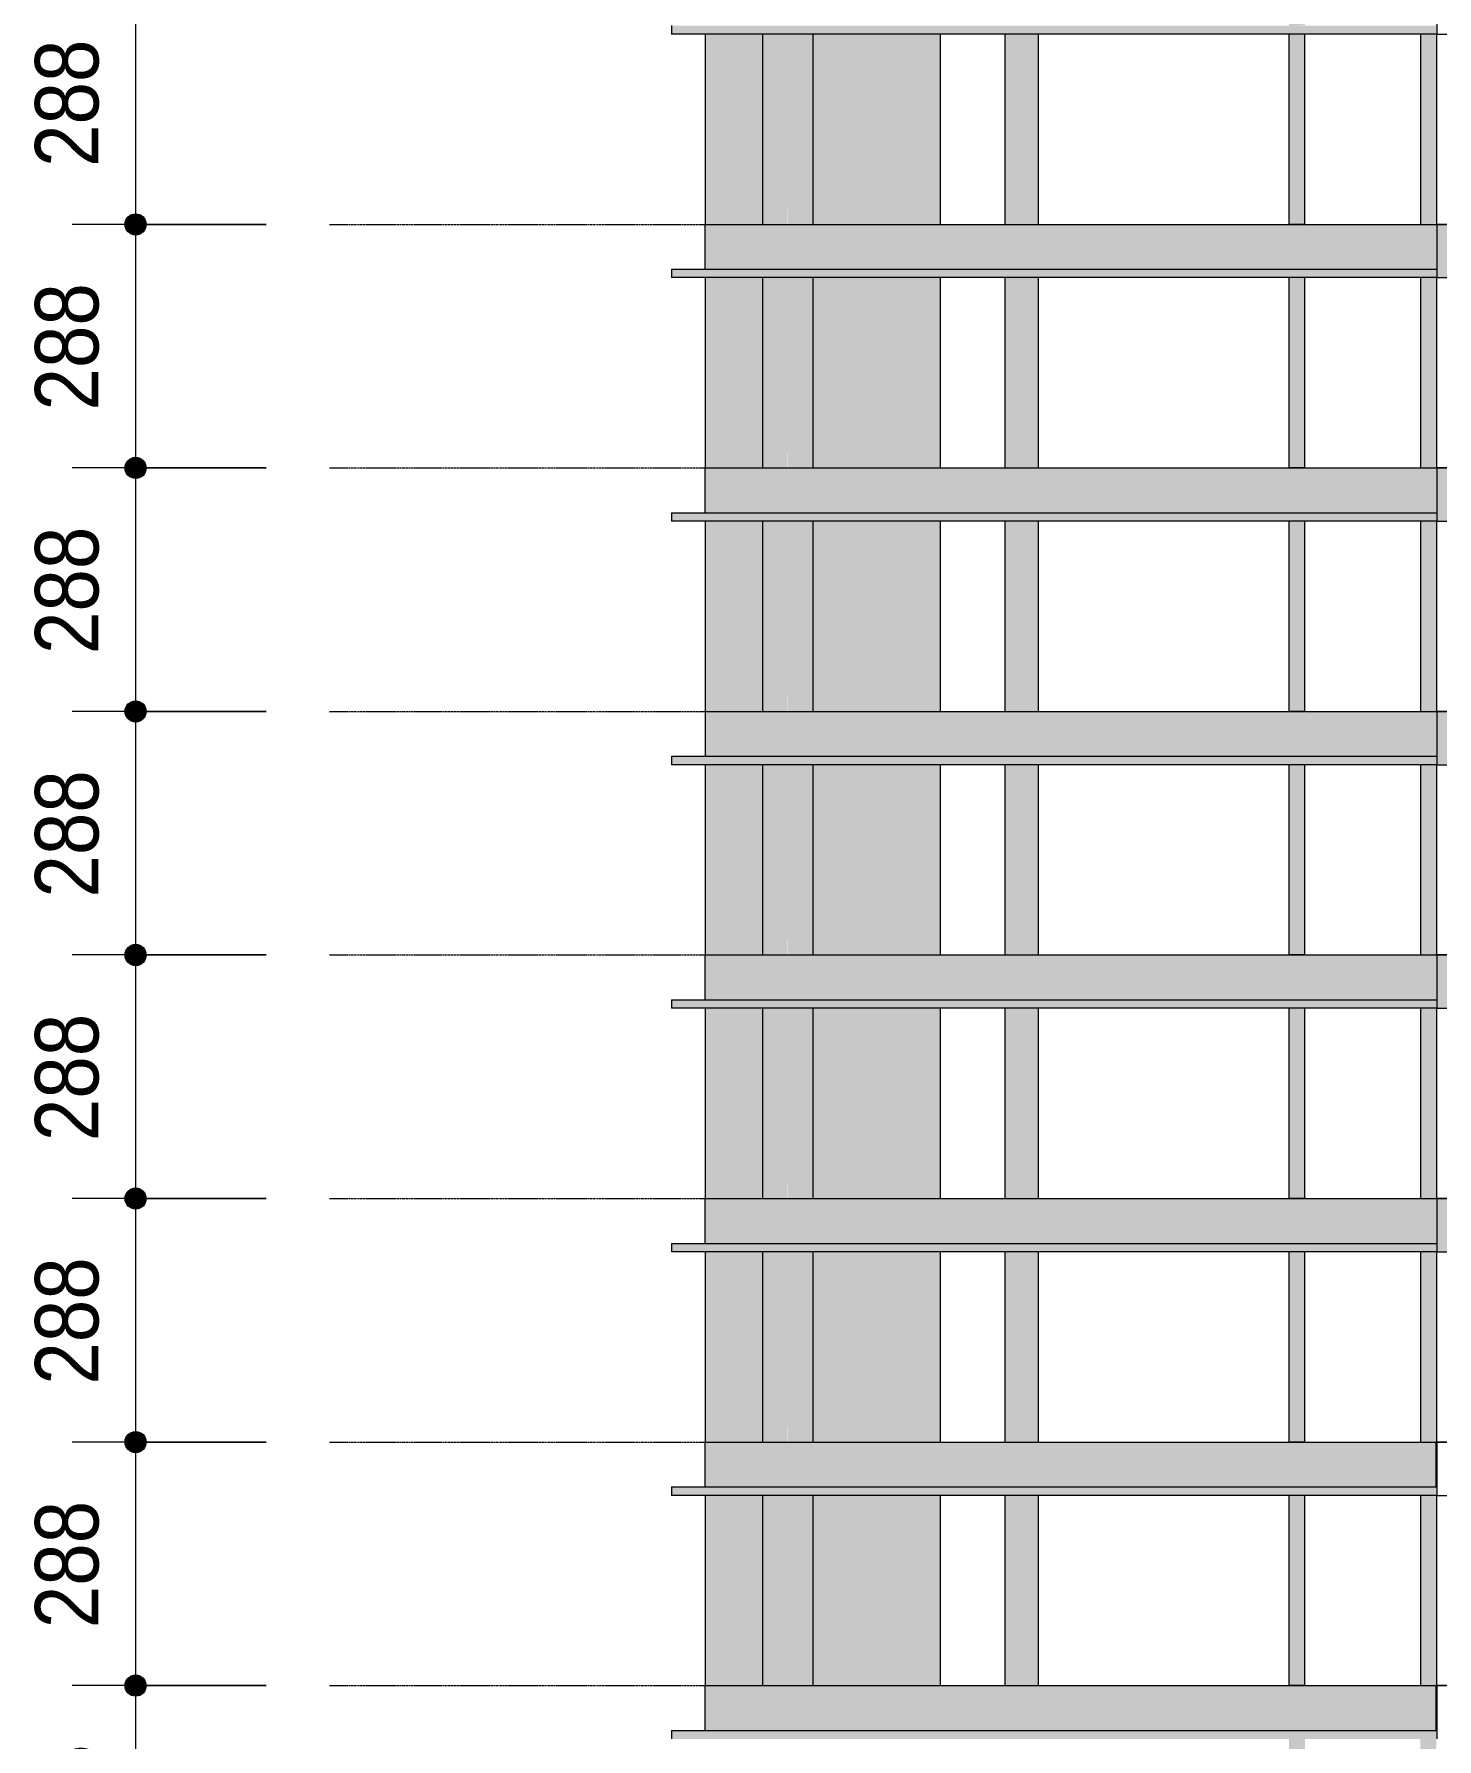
# Model space of a CAD drawing. Header units: centimetres. Extents: x -2136 to 34701, y -1430 to 84208.
# Drawn here: x 2676 to 4334, y 79098 to 81114 of the extents above; entities that cross this region are included whole.
import ezdxf

# ---------------------------------------------------------------- set-up
doc = ezdxf.new("R2010")
doc.units = ezdxf.units.CM
doc.linetypes.add('Centro', pattern=[3.175, 0.635, -0.47625, 1.5875, -0.47625])
for name, color, linetype, lineweight in [('A-ANNO-DIMS', 7, 'Continuous', 9), ('A-ANNO-DIMS-500', 7, 'Continuous', 9), ('A-FLOR', 7, 'Continuous', 18), ('A-FLOR-LEVL', 7, 'Continuous', 9), ('S-BEAM', 7, 'Continuous', 18), ('S-COLS', 7, 'Continuous', 18)]:
    doc.layers.add(name, color=color, linetype=linetype, lineweight=lineweight)
doc.styles.add('Fira Sans_4', font='FiraSans-Regular.ttf', dxfattribs={"width": 0.9, "height": 75})
doc.dimstyles.new('PED_R80_1_5mm_ACIMA_As_ESQ__R00_6', dxfattribs={"dimscale": 30.48, "dimtxt": 102.298456, "dimasz": 3.28084, "dimexe": 2.46063, "dimexo": 2.46063, "dimgap": 0.492126, "dimtad": 1, "dimdec": 1, "dimrnd": 0.5, "dimdsep": 46, "dimtxsty": 'Fira Sans_4', "dimblk1": 'DOTSMALL', "dimblk2": 'DOTSMALL', "dimsah": 1, "dimcen": 0.09, "dimdle": 4.92126, "dimazin": 0, "dimtfac": 1, "dimtdec": 4, "dimtix": 1, "dimtmove": 0, "dimatfit": 3, "dimfxl": 1, "dimtvp": 1, "dimtolj": 1, "dimtzin": 0, "dimarcsym": 2})

# ---------------------------------------------------------------- blocks, each defined once
blk = doc.blocks.new('DIMBLOCK624-CT 004 K - CORTE ESQ_ 5PAV')
at = {"layer": 'A-ANNO-DIMS-500', "true_color": 0x000032}
h = blk.add_hatch(color=178, dxfattribs=at)
edge = h.paths.add_edge_path(flags=0)
edge.add_arc((2795.9, 81177), 12.5, 0, 360)
h = blk.add_hatch(color=178, dxfattribs=at)
edge = h.paths.add_edge_path(flags=0)
edge.add_arc((2795.9, 80889), 12.5, 0, 360)
at = {"layer": 'A-ANNO-DIMS-500', "color": 178, "true_color": 0x000032}
for p, q in [((2950.2, 81177), (2720.9, 81177)), ((2795.9, 81177), (2795.9, 80889)), ((2795.9, 81177), (2950.2, 81177)), ((2950.2, 80889), (2720.9, 80889)), ((2795.9, 80889), (2950.2, 80889))]:
    blk.add_line(p, q, dxfattribs=at)
for centre in [(2795.9, 81177), (2795.9, 80889)]:
    blk.add_circle(centre, 12.5, dxfattribs=at)
at = {"layer": 'A-ANNO-DIMS-500', "color": 0, "insert": (2677, 80956.9), "char_height": 75, "width": 182.563, "attachment_point": 1, "rotation": 90, "line_spacing_factor": 1.049215, "style": 'Fira Sans_4'}
blk.add_mtext('288', dxfattribs=at)
blk = doc.blocks.new('_DotSmall')
at = {"color": 0, "linetype": 'ByBlock', "const_width": 0.5}
blk.add_lwpolyline([(-0.0625, 0, 1), (0.0625, 0, 1)], format="xyb", close=True, dxfattribs=at)
blk = doc.blocks.new('DIMBLOCK625-CT 004 K - CORTE ESQ_ 5PAV')
at = {"layer": 'A-ANNO-DIMS-500', "true_color": 0x000032}
h = blk.add_hatch(color=178, dxfattribs=at)
edge = h.paths.add_edge_path(flags=0)
edge.add_arc((2795.9, 80889), 12.5, 0, 360)
h = blk.add_hatch(color=178, dxfattribs=at)
edge = h.paths.add_edge_path(flags=0)
edge.add_arc((2795.9, 80601), 12.5, 0, 360)
at = {"layer": 'A-ANNO-DIMS-500', "color": 178, "true_color": 0x000032}
for p, q in [((2950.2, 80889), (2720.9, 80889)), ((2795.9, 80889), (2795.9, 80601)), ((2795.9, 80889), (2950.2, 80889)), ((2950.2, 80601), (2720.9, 80601)), ((2795.9, 80601), (2950.2, 80601))]:
    blk.add_line(p, q, dxfattribs=at)
for centre in [(2795.9, 80889), (2795.9, 80601)]:
    blk.add_circle(centre, 12.5, dxfattribs=at)
at = {"layer": 'A-ANNO-DIMS-500', "color": 0, "insert": (2677, 80668.9), "char_height": 75, "width": 182.563, "attachment_point": 1, "rotation": 90, "line_spacing_factor": 1.049215, "style": 'Fira Sans_4'}
blk.add_mtext('288', dxfattribs=at)
blk = doc.blocks.new('DIMBLOCK626-CT 004 K - CORTE ESQ_ 5PAV')
at = {"layer": 'A-ANNO-DIMS-500', "true_color": 0x000032}
h = blk.add_hatch(color=178, dxfattribs=at)
edge = h.paths.add_edge_path(flags=0)
edge.add_arc((2795.9, 80601), 12.5, 0, 360)
h = blk.add_hatch(color=178, dxfattribs=at)
edge = h.paths.add_edge_path(flags=0)
edge.add_arc((2795.9, 80313), 12.5, 0, 360)
at = {"layer": 'A-ANNO-DIMS-500', "color": 178, "true_color": 0x000032}
for p, q in [((2950.2, 80601), (2720.9, 80601)), ((2795.9, 80601), (2795.9, 80313)), ((2795.9, 80601), (2950.2, 80601)), ((2950.2, 80313), (2720.9, 80313)), ((2795.9, 80313), (2950.2, 80313))]:
    blk.add_line(p, q, dxfattribs=at)
for centre in [(2795.9, 80601), (2795.9, 80313)]:
    blk.add_circle(centre, 12.5, dxfattribs=at)
at = {"layer": 'A-ANNO-DIMS-500', "color": 0, "insert": (2677, 80380.9), "char_height": 75, "width": 182.563, "attachment_point": 1, "rotation": 90, "line_spacing_factor": 1.049215, "style": 'Fira Sans_4'}
blk.add_mtext('288', dxfattribs=at)
blk = doc.blocks.new('DIMBLOCK627-CT 004 K - CORTE ESQ_ 5PAV')
at = {"layer": 'A-ANNO-DIMS-500', "true_color": 0x000032}
h = blk.add_hatch(color=178, dxfattribs=at)
edge = h.paths.add_edge_path(flags=0)
edge.add_arc((2795.9, 80313), 12.5, 0, 360)
h = blk.add_hatch(color=178, dxfattribs=at)
edge = h.paths.add_edge_path(flags=0)
edge.add_arc((2795.9, 80025), 12.5, 0, 360)
at = {"layer": 'A-ANNO-DIMS-500', "color": 178, "true_color": 0x000032}
for p, q in [((2950.2, 80313), (2720.9, 80313)), ((2795.9, 80313), (2795.9, 80025)), ((2795.9, 80313), (2950.2, 80313)), ((2950.2, 80025), (2720.9, 80025)), ((2795.9, 80025), (2950.2, 80025))]:
    blk.add_line(p, q, dxfattribs=at)
for centre in [(2795.9, 80313), (2795.9, 80025)]:
    blk.add_circle(centre, 12.5, dxfattribs=at)
at = {"layer": 'A-ANNO-DIMS-500', "color": 0, "insert": (2677, 80092.9), "char_height": 75, "width": 182.563, "attachment_point": 1, "rotation": 90, "line_spacing_factor": 1.049215, "style": 'Fira Sans_4'}
blk.add_mtext('288', dxfattribs=at)
blk = doc.blocks.new('DIMBLOCK628-CT 004 K - CORTE ESQ_ 5PAV')
at = {"layer": 'A-ANNO-DIMS-500', "true_color": 0x000032}
h = blk.add_hatch(color=178, dxfattribs=at)
edge = h.paths.add_edge_path(flags=0)
edge.add_arc((2795.9, 80025), 12.5, 0, 360)
h = blk.add_hatch(color=178, dxfattribs=at)
edge = h.paths.add_edge_path(flags=0)
edge.add_arc((2795.9, 79737), 12.5, 0, 360)
at = {"layer": 'A-ANNO-DIMS-500', "color": 178, "true_color": 0x000032}
for p, q in [((2950.2, 80025), (2720.9, 80025)), ((2795.9, 80025), (2795.9, 79737)), ((2795.9, 80025), (2950.2, 80025)), ((2950.2, 79737), (2720.9, 79737)), ((2795.9, 79737), (2950.2, 79737))]:
    blk.add_line(p, q, dxfattribs=at)
for centre in [(2795.9, 80025), (2795.9, 79737)]:
    blk.add_circle(centre, 12.5, dxfattribs=at)
at = {"layer": 'A-ANNO-DIMS-500', "color": 0, "insert": (2677, 79804.9), "char_height": 75, "width": 182.563, "attachment_point": 1, "rotation": 90, "line_spacing_factor": 1.049215, "style": 'Fira Sans_4'}
blk.add_mtext('288', dxfattribs=at)
blk = doc.blocks.new('DIMBLOCK629-CT 004 K - CORTE ESQ_ 5PAV')
at = {"layer": 'A-ANNO-DIMS-500', "true_color": 0x000032}
h = blk.add_hatch(color=178, dxfattribs=at)
edge = h.paths.add_edge_path(flags=0)
edge.add_arc((2795.9, 79737), 12.5, 0, 360)
h = blk.add_hatch(color=178, dxfattribs=at)
edge = h.paths.add_edge_path(flags=0)
edge.add_arc((2795.9, 79449), 12.5, 0, 360)
at = {"layer": 'A-ANNO-DIMS-500', "color": 178, "true_color": 0x000032}
for p, q in [((2950.2, 79737), (2720.9, 79737)), ((2795.9, 79737), (2795.9, 79449)), ((2795.9, 79737), (2950.2, 79737)), ((2950.2, 79449), (2720.9, 79449)), ((2795.9, 79449), (2950.2, 79449))]:
    blk.add_line(p, q, dxfattribs=at)
for centre in [(2795.9, 79737), (2795.9, 79449)]:
    blk.add_circle(centre, 12.5, dxfattribs=at)
at = {"layer": 'A-ANNO-DIMS-500', "color": 0, "insert": (2677, 79516.9), "char_height": 75, "width": 182.563, "attachment_point": 1, "rotation": 90, "line_spacing_factor": 1.049215, "style": 'Fira Sans_4'}
blk.add_mtext('288', dxfattribs=at)
blk = doc.blocks.new('DIMBLOCK630-CT 004 K - CORTE ESQ_ 5PAV')
at = {"layer": 'A-ANNO-DIMS-500', "true_color": 0x000032}
h = blk.add_hatch(color=178, dxfattribs=at)
edge = h.paths.add_edge_path(flags=0)
edge.add_arc((2795.9, 79449), 12.5, 0, 360)
h = blk.add_hatch(color=178, dxfattribs=at)
edge = h.paths.add_edge_path(flags=0)
edge.add_arc((2795.9, 79161), 12.5, 0, 360)
at = {"layer": 'A-ANNO-DIMS-500', "color": 178, "true_color": 0x000032}
for p, q in [((2950.2, 79449), (2720.9, 79449)), ((2795.9, 79449), (2795.9, 79161)), ((2795.9, 79449), (2950.2, 79449)), ((2950.2, 79161), (2720.9, 79161)), ((2795.9, 79161), (2950.2, 79161))]:
    blk.add_line(p, q, dxfattribs=at)
for centre in [(2795.9, 79449), (2795.9, 79161)]:
    blk.add_circle(centre, 12.5, dxfattribs=at)
at = {"layer": 'A-ANNO-DIMS-500', "color": 0, "insert": (2677, 79228.9), "char_height": 75, "width": 182.563, "attachment_point": 1, "rotation": 90, "line_spacing_factor": 1.049215, "style": 'Fira Sans_4'}
blk.add_mtext('288', dxfattribs=at)
blk = doc.blocks.new('DIMBLOCK631-CT 004 K - CORTE ESQ_ 5PAV')
at = {"layer": 'A-ANNO-DIMS-500', "true_color": 0x000032}
h = blk.add_hatch(color=178, dxfattribs=at)
edge = h.paths.add_edge_path(flags=0)
edge.add_arc((2795.9, 79161), 12.5, 0, 360)
h = blk.add_hatch(color=178, dxfattribs=at)
edge = h.paths.add_edge_path(flags=0)
edge.add_arc((2795.9, 78873), 12.5, 0, 360)
at = {"layer": 'A-ANNO-DIMS-500', "color": 178, "true_color": 0x000032}
for p, q in [((2950.2, 79161), (2720.9, 79161)), ((2795.9, 79161), (2795.9, 78873)), ((2795.9, 79161), (2950.2, 79161)), ((2950.2, 78873), (2720.9, 78873)), ((2795.9, 78873), (2950.2, 78873))]:
    blk.add_line(p, q, dxfattribs=at)
for centre in [(2795.9, 79161), (2795.9, 78873)]:
    blk.add_circle(centre, 12.5, dxfattribs=at)
at = {"layer": 'A-ANNO-DIMS-500', "color": 0, "insert": (2677, 78940.9), "char_height": 75, "width": 182.563, "attachment_point": 1, "rotation": 90, "line_spacing_factor": 1.049215, "style": 'Fira Sans_4'}
blk.add_mtext('288', dxfattribs=at)

msp = doc.modelspace()

# ---------------------------------------------------------------- hatches: boundary and pattern name
at = {"layer": 'A-FLOR', "true_color": 0xc0c0c0}
for points in [[(3747.47, 81114), (4334.47, 81114), (4333.97, 81124), (3429.47, 81124), (3429.47, 81114), (3590.23, 81114)], [(3747.47, 80826), (4334.47, 80826), (4333.97, 80836), (3429.47, 80836), (3429.47, 80826), (3590.23, 80826)], [(3590.23, 80538), (4334.47, 80538), (4333.97, 80548), (3429.47, 80548), (3429.47, 80538), (3496.13, 80538)], [(3469.47, 80250), (4334.47, 80250), (4333.97, 80260), (3429.47, 80260), (3429.47, 80250)], [(3747.47, 79962), (4334.47, 79962), (4333.97, 79972), (3429.47, 79972), (3429.47, 79962), (3590.23, 79962)], [(4334.47, 79674), (4333.97, 79684), (3429.47, 79684), (3429.47, 79674), (4333.97, 79674)], [(3469.47, 79386), (4334.47, 79386), (4333.97, 79396), (3429.47, 79396), (3429.47, 79386)], [(3778.42, 79098), (4334.47, 79098), (4333.97, 79108), (3429.47, 79108), (3429.47, 79098), (3747.47, 79098)]]:
    msp.add_hatch(color=9, dxfattribs=at).paths.add_polyline_path(points, flags=0)
at = {"layer": 'S-BEAM', "true_color": 0xc0c0c0}
for points in [[(3488.47, 80836), (3488.47, 80889), (3469.47, 80889), (3469.47, 80836)], [(4154.82, 80836), (4159.47, 80836), (4159.47, 80889), (3488.47, 80889), (3488.47, 80836), (3778.42, 80836)], [(4333.97, 80836), (4334.47, 80836), (4333.97, 80889), (4178.47, 80889), (4178.47, 80836)], [(4343.02, 80826), (4353.47, 80826), (4353.47, 80889), (4334.47, 80889), (4334.47, 80826)], [(3488.47, 80548), (3488.47, 80601), (3469.47, 80601), (3469.47, 80548)], [(4154.82, 80548), (4159.47, 80548), (4159.47, 80601), (3488.47, 80601), (3488.47, 80548), (3778.42, 80548)], [(4333.97, 80548), (4334.47, 80548), (4333.97, 80601), (4178.47, 80601), (4178.47, 80548)], [(4353.47, 80538), (4353.47, 80601), (4334.47, 80601), (4334.47, 80538), (4343.02, 80538)], [(3469.47, 80260), (3488.47, 80260), (3488.47, 80313), (3469.47, 80313), (3469.47, 80263.67)], [(3513.59, 80260), (4159.47, 80260), (4159.47, 80313), (3488.47, 80313), (3488.47, 80260)], [(4333.97, 80260), (4334.47, 80260), (4333.97, 80313), (4178.47, 80313), (4178.47, 80260)], [(4353.47, 80250), (4353.47, 80313), (4334.47, 80313), (4334.47, 80250), (4343.02, 80250)], [(3488.47, 79972), (3488.47, 80025), (3469.47, 80025), (3469.47, 79972)], [(4154.82, 79972), (4159.47, 79972), (4159.47, 80025), (3488.47, 80025), (3488.47, 79972), (3778.42, 79972)], [(4178.47, 79972), (4334.47, 79972), (4333.97, 80025), (4178.47, 80025)], [(4343.02, 79962), (4353.47, 79962), (4353.47, 80025), (4334.47, 80025), (4334.47, 79962)], [(3469.47, 79684), (3488.47, 79684), (3488.47, 79737), (3469.47, 79737), (3469.47, 79711.4)], [(4154.82, 79684), (4159.47, 79684), (4159.47, 79737), (3488.47, 79737), (3488.47, 79684), (3778.42, 79684)], [(4333.97, 79684), (4334.47, 79684), (4333.97, 79737), (4178.47, 79737), (4178.47, 79684)], [(4343.02, 79674), (4353.47, 79674), (4353.47, 79737), (4334.47, 79737), (4334.47, 79674)], [(3469.47, 79396), (3488.47, 79396), (3488.47, 79449), (3469.47, 79449)], [(4154.82, 79396), (4159.47, 79396), (4159.47, 79449), (3488.47, 79449), (3488.47, 79396), (3778.42, 79396)], [(4178.47, 79396), (4333.2, 79396), (4333.2, 79449), (4178.47, 79449)], [(3469.47, 79108), (3488.47, 79108), (3488.47, 79161), (3469.47, 79161), (3469.47, 79159.13)], [(3496.13, 79108), (4159.47, 79108), (4159.47, 79161), (3488.47, 79161), (3488.47, 79108)], [(4333.2, 79108), (4333.2, 79161), (4178.47, 79161), (4178.47, 79108)]]:
    msp.add_hatch(color=9, dxfattribs=at).paths.add_polyline_path(points, flags=0)
at = {"layer": 'S-COLS', "true_color": 0xc0c0c0}
h = msp.add_hatch(color=9, dxfattribs=at)
h.paths.add_polyline_path([(4178.47, 80889), (4178.47, 81114), (4159.47, 81114), (4159.47, 80889)], flags=0)
h.paths.add_polyline_path([(4159.47, 81124), (4178.47, 81124.28), (4178.47, 81177), (4159.47, 81177)], flags=0)
h = msp.add_hatch(color=9, dxfattribs=at)
h.paths.add_polyline_path([(3488.47, 80889), (3536.97, 80889), (3536.97, 81114), (3469.47, 81113.72), (3469.47, 80889)], flags=0)
h.paths.add_polyline_path([(3596.97, 80889), (3747.47, 80889), (3747.47, 81114), (3596.97, 81114), (3596.97, 81000.04)], flags=0)
for points in [[(3536.97, 80889), (3566.97, 80889), (3566.97, 81114), (3537.06, 81114), (3537.01, 81000.04)], [(3588.18, 80889), (3596.97, 80889), (3596.39, 81114), (3566.97, 81114), (3567.07, 80889), (3588.1, 80889)], [(3863.47, 80889), (3863.47, 81114), (3823.47, 81114), (3823.47, 80889), (3824.3, 80889)], [(4314.97, 80889), (4333.97, 80889), (4333.97, 81114), (4314.97, 81114), (4314.97, 81000.04)], [(3536.97, 80601), (3566.97, 80601), (3566.97, 80826), (3537.06, 80826), (3536.98, 80631.85)], [(3588.1, 80601), (3596.97, 80601), (3596.39, 80826), (3566.97, 80826), (3567.07, 80601), (3583.63, 80601)], [(3824.3, 80601), (3863.47, 80601), (3863.47, 80826), (3823.47, 80826), (3823.47, 80601)], [(4333.97, 80601), (4333.97, 80826), (4314.97, 80826), (4314.97, 80601)], [(3536.97, 80313), (3566.97, 80313), (3566.97, 80538), (3537.06, 80538), (3537.02, 80447.76)], [(3588.18, 80313), (3596.97, 80313), (3596.39, 80538), (3566.97, 80538), (3567.07, 80313), (3588.1, 80313)], [(3824.3, 80313), (3863.47, 80313), (3863.47, 80538), (3823.47, 80538), (3823.47, 80313)], [(4333.97, 80313), (4333.97, 80538), (4314.97, 80538), (4314.97, 80313)], [(3536.97, 80025), (3566.97, 80025), (3566.97, 80250), (3537.06, 80250), (3536.99, 80079.58)], [(3588.18, 80025), (3596.97, 80025), (3596.39, 80250), (3566.97, 80250), (3567.07, 80025), (3588.1, 80025)], [(3824.3, 80025), (3863.47, 80025), (3863.47, 80250), (3823.47, 80250), (3823.47, 80025)], [(4333.97, 80025), (4333.97, 80250), (4314.97, 80250), (4314.97, 80025)], [(3536.97, 79737), (3566.97, 79737), (3566.97, 79962), (3537.06, 79962), (3537.03, 79895.49)], [(3588.18, 79737), (3596.97, 79737), (3596.39, 79962), (3566.97, 79962), (3567.07, 79737), (3588.1, 79737)], [(3824.3, 79737), (3863.47, 79737), (3863.47, 79962), (3823.47, 79962), (3823.47, 79737)], [(4333.97, 79737), (4333.97, 79962), (4314.97, 79962), (4314.97, 79737)], [(3536.97, 79449), (3566.97, 79449), (3566.97, 79674), (3536.97, 79674), (3536.97, 79527.31)], [(3588.18, 79449), (3596.97, 79449), (3596.39, 79674), (3566.97, 79674), (3567.07, 79449), (3588.1, 79449)], [(3863.47, 79449), (3863.47, 79674), (3823.47, 79674), (3823.47, 79449), (3824.3, 79449)], [(4314.97, 79449), (4333.97, 79449), (4333.97, 79674), (4314.97, 79674), (4314.97, 79527.31)], [(3536.97, 79161), (3566.97, 79161), (3566.97, 79386), (3537.06, 79386), (3537.04, 79331.31)], [(3591.84, 79161), (3596.97, 79161), (3596.39, 79386), (3566.97, 79386), (3566.97, 79161), (3590.23, 79161)], [(3824.3, 79161), (3863.47, 79161), (3863.47, 79386), (3823.47, 79386), (3823.47, 79161)]]:
    msp.add_hatch(color=9, dxfattribs=at).paths.add_polyline_path(points, flags=0)
h = msp.add_hatch(color=9, dxfattribs=at)
h.paths.add_polyline_path([(4333.97, 80889), (4334.47, 80889.37), (4333.97, 81000.04)], flags=0)
h.paths.add_polyline_path([(4543.96, 80889), (4543.97, 81114), (4353.47, 81114), (4353.47, 80889), (4531.21, 80889)], flags=0)
h = msp.add_hatch(color=9, dxfattribs=at)
h.paths.add_polyline_path([(4178.47, 80601), (4178.47, 80826), (4159.47, 80826), (4159.47, 80601)], flags=0)
h.paths.add_polyline_path([(4178.47, 80836), (4178.47, 80889), (4159.47, 80889), (4159.47, 80836)], flags=0)
h = msp.add_hatch(color=9, dxfattribs=at)
h.paths.add_polyline_path([(3469.47, 80601), (3536.97, 80601), (3536.97, 80826), (3469.47, 80826), (3469.47, 80602.5)], flags=0)
h.paths.add_polyline_path([(3747.47, 80601), (3747.47, 80826), (3596.97, 80826), (3596.97, 80601)], flags=0)
h = msp.add_hatch(color=9, dxfattribs=at)
h.paths.add_polyline_path([(4333.97, 80601), (4334.47, 80601.37), (4333.97, 80631.85)], flags=0)
h.paths.add_polyline_path([(4353.47, 80601), (4543.96, 80601), (4543.97, 80826), (4353.47, 80826), (4353.47, 80631.85)], flags=0)
h = msp.add_hatch(color=9, dxfattribs=at)
h.paths.add_polyline_path([(4178.47, 80313), (4178.47, 80538), (4159.47, 80538), (4159.47, 80313)], flags=0)
h.paths.add_polyline_path([(4178.47, 80548), (4178.47, 80601), (4159.47, 80601), (4159.47, 80548)], flags=0)
h = msp.add_hatch(color=9, dxfattribs=at)
h.paths.add_polyline_path([(3469.47, 80313), (3536.97, 80313), (3536.97, 80538), (3469.47, 80537.72), (3469.47, 80447.76)], flags=0)
h.paths.add_polyline_path([(3747.47, 80313), (3747.47, 80538), (3596.97, 80538), (3596.97, 80313)], flags=0)
h = msp.add_hatch(color=9, dxfattribs=at)
h.paths.add_polyline_path([(4333.97, 80313), (4334.47, 80313), (4333.97, 80447.76)], flags=0)
h.paths.add_polyline_path([(4353.47, 80313), (4543.97, 80313), (4543.97, 80538), (4353.47, 80538)], flags=0)
h = msp.add_hatch(color=9, dxfattribs=at)
h.paths.add_polyline_path([(4178.47, 80025), (4178.47, 80250), (4159.47, 80250), (4159.47, 80025)], flags=0)
h.paths.add_polyline_path([(4178.47, 80260), (4178.47, 80313), (4159.47, 80313), (4159.47, 80260)], flags=0)
h = msp.add_hatch(color=9, dxfattribs=at)
h.paths.add_polyline_path([(3469.47, 80025), (3536.97, 80025), (3536.97, 80250), (3469.47, 80249.72), (3469.47, 80026.5)], flags=0)
h.paths.add_polyline_path([(3747.47, 80025), (3747.47, 80250), (3596.97, 80250), (3596.97, 80025)], flags=0)
h = msp.add_hatch(color=9, dxfattribs=at)
h.paths.add_polyline_path([(4333.97, 80025), (4334.47, 80025.37), (4333.97, 80079.58)], flags=0)
h.paths.add_polyline_path([(4358.89, 80025), (4543.96, 80025), (4543.97, 80250), (4353.47, 80250), (4353.47, 80025)], flags=0)
h = msp.add_hatch(color=9, dxfattribs=at)
h.paths.add_polyline_path([(4178.47, 79737), (4178.47, 79962), (4159.47, 79962), (4159.47, 79737)], flags=0)
h.paths.add_polyline_path([(4178.47, 79972), (4178.47, 80025), (4159.47, 80025), (4159.47, 79972)], flags=0)
h = msp.add_hatch(color=9, dxfattribs=at)
h.paths.add_polyline_path([(3488.47, 79737), (3536.97, 79737), (3536.97, 79962), (3469.47, 79961.72), (3469.47, 79737)], flags=0)
h.paths.add_polyline_path([(3596.97, 79737), (3747.47, 79737), (3747.47, 79962), (3596.97, 79962), (3596.97, 79858.81)], flags=0)
h = msp.add_hatch(color=9, dxfattribs=at)
h.paths.add_polyline_path([(4333.97, 79737), (4334.47, 79737.37), (4333.97, 79895.49)], flags=0)
h.paths.add_polyline_path([(4358.89, 79737), (4543.97, 79737), (4543.97, 79962), (4353.47, 79962), (4353.47, 79737)], flags=0)
h = msp.add_hatch(color=9, dxfattribs=at)
h.paths.add_polyline_path([(4159.47, 79449), (4178.47, 79449), (4178.47, 79674), (4159.47, 79674), (4159.47, 79527.31)], flags=0)
h.paths.add_polyline_path([(4178.47, 79684), (4178.47, 79737), (4159.47, 79737), (4159.47, 79684)], flags=0)
h = msp.add_hatch(color=9, dxfattribs=at)
h.paths.add_polyline_path([(3469.47, 79449), (3536.97, 79449), (3536.97, 79674), (3469.47, 79673.72), (3469.47, 79527.31)], flags=0)
h.paths.add_polyline_path([(3747.46, 79449), (3747.47, 79449), (3747.47, 79674), (3596.97, 79674), (3596.97, 79449)], flags=0)
h = msp.add_hatch(color=9, dxfattribs=at)
h.paths.add_polyline_path([(4178.47, 79161), (4178.47, 79386), (4159.47, 79386), (4159.47, 79161)], flags=0)
h.paths.add_polyline_path([(4159.47, 79396), (4178.47, 79396), (4178.47, 79449), (4159.47, 79449)], flags=0)
h = msp.add_hatch(color=9, dxfattribs=at)
h.paths.add_polyline_path([(4314.97, 79161), (4333.97, 79161), (4333.97, 79386), (4314.97, 79386)], flags=0)
h.paths.add_polyline_path([(4333.97, 79396), (4333.96, 79449), (4333.2, 79448.43), (4333.2, 79396)], flags=0)
h = msp.add_hatch(color=9, dxfattribs=at)
h.paths.add_polyline_path([(4333.97, 79161), (4334.47, 79161.37), (4333.97, 79385.74)], flags=0)
h.paths.add_polyline_path([(4353.47, 79161), (4543.97, 79161), (4543.97, 79386), (4353.47, 79386)], flags=0)
h.paths.add_polyline_path([(4333.97, 79396), (4334.47, 79396), (4333.97, 79435)], flags=0)
h = msp.add_hatch(color=9, dxfattribs=at)
h.paths.add_polyline_path([(3488.47, 79161), (3536.97, 79161), (3536.97, 79386), (3469.47, 79386), (3469.47, 79161)], flags=0)
h.paths.add_polyline_path([(3747.46, 79161), (3747.46, 79161), (3747.47, 79386), (3596.97, 79386), (3596.97, 79161)], flags=0)
h = msp.add_hatch(color=9, dxfattribs=at)
h.paths.add_polyline_path([(4178.47, 78873), (4178.47, 79098), (4159.47, 79098), (4159.47, 78873)], flags=0)
h.paths.add_polyline_path([(4159.47, 79108), (4178.47, 79108), (4178.47, 79161), (4159.47, 79161), (4159.47, 79159.13)], flags=0)
h = msp.add_hatch(color=9, dxfattribs=at)
h.paths.add_polyline_path([(4333.2, 78873), (4333.97, 78873), (4333.97, 79098), (4314.97, 79098), (4314.97, 78873)], flags=0)
h.paths.add_polyline_path([(4333.2, 79108), (4333.97, 79108.05), (4333.96, 79161), (4333.2, 79160.43), (4333.2, 79147)], flags=0)

# ---------------------------------------------------------------- linework, layer by layer
at = {"layer": 'A-FLOR', "lineweight": 9}
for p, q in [((3429.47, 81124), (3429.47, 81114)), ((4334.47, 81114), (3429.47, 81114)), ((3429.47, 80836), (4334.47, 80836)), ((3429.47, 80836), (3429.47, 80826)), ((4334.47, 80826), (3429.47, 80826)), ((3429.47, 80548), (4334.47, 80548)), ((3429.47, 80548), (3429.47, 80538)), ((4334.47, 80538), (3429.47, 80538)), ((3429.47, 80260), (4334.47, 80260)), ((3429.47, 80260), (3429.47, 80250)), ((4334.47, 80250), (3429.47, 80250)), ((3429.47, 79972), (4334.47, 79972)), ((3429.47, 79972), (3429.47, 79962)), ((4334.47, 79962), (3429.47, 79962)), ((3429.47, 79684), (4334.47, 79684)), ((3429.47, 79684), (3429.47, 79674)), ((4334.47, 79674), (3429.47, 79674)), ((3429.47, 79396), (4334.47, 79396)), ((3429.47, 79396), (3429.47, 79386)), ((4334.47, 79386), (3429.47, 79386)), ((3429.47, 79108), (4334.47, 79108)), ((3429.47, 79108), (3429.47, 79098))]:
    msp.add_line(p, q, dxfattribs=at)
at = {"layer": 'A-FLOR-LEVL', "linetype": 'Centro'}
for p, q in [((3025.22, 80889), (6823.81, 80889)), ((3025.22, 80601), (6823.81, 80601)), ((3025.22, 80313), (6823.81, 80313)), ((3025.22, 80025), (6823.81, 80025)), ((3025.22, 79737), (6823.81, 79737)), ((3025.22, 79449), (6823.81, 79449)), ((3025.22, 79161), (6823.81, 79161))]:
    msp.add_line(p, q, dxfattribs=at)
at = {"layer": 'S-BEAM', "lineweight": 9}
for p, q in [((4334.47, 81177), (4334.47, 81114)), ((4334.47, 81114), (4353.47, 81114)), ((3469.47, 80889), (3488.47, 80889)), ((3469.47, 80836), (3469.47, 80889)), ((3488.47, 80889), (4159.47, 80889)), ((4178.47, 80889), (4334.47, 80889)), ((4353.47, 80889), (4334.47, 80889)), ((4334.47, 80889), (4334.47, 80826)), ((4334.47, 80826), (4353.47, 80826)), ((3469.47, 80601), (3488.47, 80601)), ((3469.47, 80548), (3469.47, 80601)), ((3488.47, 80601), (4159.47, 80601)), ((4178.47, 80601), (4334.47, 80601)), ((4353.47, 80601), (4334.47, 80601)), ((4334.47, 80601), (4334.47, 80538)), ((4334.47, 80538), (4353.47, 80538)), ((3469.47, 80313), (3488.47, 80313)), ((3469.47, 80313), (3469.47, 80260)), ((3488.47, 80313), (4159.47, 80313)), ((4178.47, 80313), (4334.47, 80313)), ((4353.47, 80313), (4334.47, 80313)), ((4334.47, 80313), (4334.47, 80250)), ((4334.47, 80250), (4353.47, 80250)), ((3469.47, 80025), (3488.47, 80025)), ((3469.47, 79972), (3469.47, 80025)), ((3488.47, 80025), (4159.47, 80025)), ((4178.47, 80025), (4334.47, 80025)), ((4353.47, 80025), (4334.47, 80025)), ((4334.47, 80025), (4334.47, 79962)), ((4334.47, 79962), (4353.47, 79962)), ((3469.47, 79737), (3488.47, 79737)), ((3469.47, 79684), (3469.47, 79737)), ((3488.47, 79737), (4159.47, 79737)), ((4178.47, 79737), (4334.47, 79737)), ((4353.47, 79737), (4334.47, 79737)), ((4334.47, 79737), (4334.47, 79674)), ((4334.47, 79674), (4353.47, 79674)), ((3469.47, 79449), (3488.47, 79449)), ((3469.47, 79396), (3469.47, 79449)), ((3488.47, 79449), (4159.47, 79449)), ((4178.47, 79449), (4333.2, 79449)), ((4333.2, 79449), (4333.2, 79396)), ((4353.47, 79449), (4334.47, 79449)), ((4334.47, 79449), (4334.47, 79386)), ((4334.47, 79386), (4353.47, 79386)), ((3469.47, 79161), (3488.47, 79161)), ((3469.47, 79108), (3469.47, 79161)), ((3488.47, 79161), (4159.47, 79161)), ((4178.47, 79161), (4333.2, 79161)), ((4333.2, 79161), (4333.2, 79108)), ((4353.47, 79161), (4334.47, 79161)), ((4334.47, 79161), (4334.47, 79098))]:
    msp.add_line(p, q, dxfattribs=at)
at = {"layer": 'S-COLS', "lineweight": 9}
for p, q in [((3469.47, 81114), (3469.47, 80889)), ((3536.97, 81114), (3536.97, 80889)), ((3596.97, 80889), (3596.97, 81114)), ((3747.47, 80889), (3747.47, 81114)), ((3823.47, 81114), (3823.47, 80889)), ((3863.47, 80889), (3863.47, 81114)), ((4159.47, 81114), (4159.47, 80889)), ((4178.47, 80889), (4178.47, 81114)), ((4314.97, 81114), (4314.97, 80889)), ((4333.97, 81114), (4333.97, 80889)), ((4178.47, 80889), (4159.47, 80889)), ((4178.47, 80889), (4159.47, 80889)), ((3469.47, 80826), (3469.47, 80601)), ((3536.97, 80826), (3536.97, 80601)), ((3596.97, 80601), (3596.97, 80826)), ((3747.47, 80601), (3747.47, 80826)), ((3823.47, 80826), (3823.47, 80601)), ((3863.47, 80601), (3863.47, 80826)), ((4159.47, 80826), (4159.47, 80601)), ((4178.47, 80601), (4178.47, 80826)), ((4314.97, 80826), (4314.97, 80601)), ((4333.97, 80826), (4333.97, 80601)), ((4178.47, 80601), (4159.47, 80601)), ((4178.47, 80601), (4159.47, 80601)), ((3469.47, 80538), (3469.47, 80313)), ((3536.97, 80538), (3536.97, 80313)), ((3596.97, 80313), (3596.97, 80538)), ((3747.47, 80313), (3747.47, 80538)), ((3823.47, 80538), (3823.47, 80313)), ((3863.47, 80313), (3863.47, 80538)), ((4159.47, 80538), (4159.47, 80313)), ((4178.47, 80313), (4178.47, 80538)), ((4314.97, 80538), (4314.97, 80313)), ((4333.97, 80538), (4333.97, 80313)), ((4178.47, 80313), (4159.47, 80313)), ((4178.47, 80313), (4159.47, 80313)), ((3469.47, 80250), (3469.47, 80025)), ((3536.97, 80250), (3536.97, 80025)), ((3596.97, 80025), (3596.97, 80250)), ((3747.47, 80025), (3747.47, 80250)), ((3823.47, 80250), (3823.47, 80025)), ((3863.47, 80025), (3863.47, 80250)), ((4159.47, 80250), (4159.47, 80025)), ((4178.47, 80025), (4178.47, 80250)), ((4314.97, 80250), (4314.97, 80025)), ((4333.97, 80250), (4333.97, 80025)), ((4178.47, 80025), (4159.47, 80025)), ((4178.47, 80025), (4159.47, 80025)), ((3469.47, 79962), (3469.47, 79737)), ((3536.97, 79962), (3536.97, 79737)), ((3596.97, 79737), (3596.97, 79962)), ((3747.47, 79737), (3747.47, 79962)), ((3823.47, 79962), (3823.47, 79737)), ((3863.47, 79737), (3863.47, 79962)), ((4159.47, 79962), (4159.47, 79737)), ((4178.47, 79737), (4178.47, 79962)), ((4314.97, 79962), (4314.97, 79737)), ((4333.97, 79962), (4333.97, 79737)), ((4178.47, 79737), (4159.47, 79737)), ((4178.47, 79737), (4159.47, 79737)), ((3469.47, 79674), (3469.47, 79449)), ((3536.97, 79674), (3536.97, 79449)), ((3596.97, 79449), (3596.97, 79674)), ((3747.47, 79449), (3747.47, 79674)), ((3823.47, 79674), (3823.47, 79449)), ((3863.47, 79449), (3863.47, 79674)), ((4159.47, 79674), (4159.47, 79449)), ((4178.47, 79449), (4178.47, 79674)), ((4314.97, 79674), (4314.97, 79449)), ((4333.97, 79674), (4333.97, 79449)), ((4178.47, 79449), (4159.47, 79449)), ((4178.47, 79449), (4159.47, 79449)), ((4333.97, 79449), (4333.2, 79449)), ((4333.97, 79449), (4333.2, 79449)), ((3469.47, 79386), (3469.47, 79161)), ((3536.97, 79386), (3536.97, 79161)), ((3596.97, 79161), (3596.97, 79386)), ((3747.47, 79161), (3747.47, 79386)), ((3823.47, 79386), (3823.47, 79161)), ((3863.47, 79161), (3863.47, 79386)), ((4159.47, 79386), (4159.47, 79161)), ((4178.47, 79161), (4178.47, 79386)), ((4314.97, 79386), (4314.97, 79161)), ((4333.97, 79386), (4333.97, 79161)), ((4178.47, 79161), (4159.47, 79161)), ((4178.47, 79161), (4159.47, 79161)), ((4333.97, 79161), (4333.2, 79161)), ((4333.97, 79161), (4333.2, 79161))]:
    msp.add_line(p, q, dxfattribs=at)

# ---------------------------------------------------------------- dimensions: what is measured, and where the dimension line sits
at = {"layer": 'A-ANNO-DIMS', "color": 178, "true_color": 0x000032}
for base, p1, p2, picture, middle in [((2795.88, 80889), (3025.22, 81177), (3025.22, 80889), 'DIMBLOCK624-CT 004 K - CORTE ESQ_ 5PAV', (2742.73, 81033)), ((2795.88, 80601), (3025.22, 80889), (3025.22, 80601), 'DIMBLOCK625-CT 004 K - CORTE ESQ_ 5PAV', (2742.73, 80745)), ((2795.88, 80313), (3025.22, 80601), (3025.22, 80313), 'DIMBLOCK626-CT 004 K - CORTE ESQ_ 5PAV', (2742.73, 80457)), ((2795.88, 80025), (3025.22, 80313), (3025.22, 80025), 'DIMBLOCK627-CT 004 K - CORTE ESQ_ 5PAV', (2742.73, 80169)), ((2795.88, 79737), (3025.22, 80025), (3025.22, 79737), 'DIMBLOCK628-CT 004 K - CORTE ESQ_ 5PAV', (2742.73, 79881)), ((2795.88, 79449), (3025.22, 79737), (3025.22, 79449), 'DIMBLOCK629-CT 004 K - CORTE ESQ_ 5PAV', (2742.73, 79593)), ((2795.88, 79161), (3025.22, 79449), (3025.22, 79161), 'DIMBLOCK630-CT 004 K - CORTE ESQ_ 5PAV', (2742.73, 79305)), ((2795.88, 78873), (3025.22, 79161), (3025.22, 78873), 'DIMBLOCK631-CT 004 K - CORTE ESQ_ 5PAV', (2742.73, 79017))]:
    dim = msp.add_linear_dim(base=base, p1=p1, p2=p2, angle=90, dimstyle='PED_R80_1_5mm_ACIMA_As_ESQ__R00_6', override={"dimpost": '<>', "dimfxl": 288}, dxfattribs=at)
    dim.commit()
    dim.dimension.update_dxf_attribs({"geometry": picture, "text_midpoint": middle})

doc.saveas('drawing.dxf')
